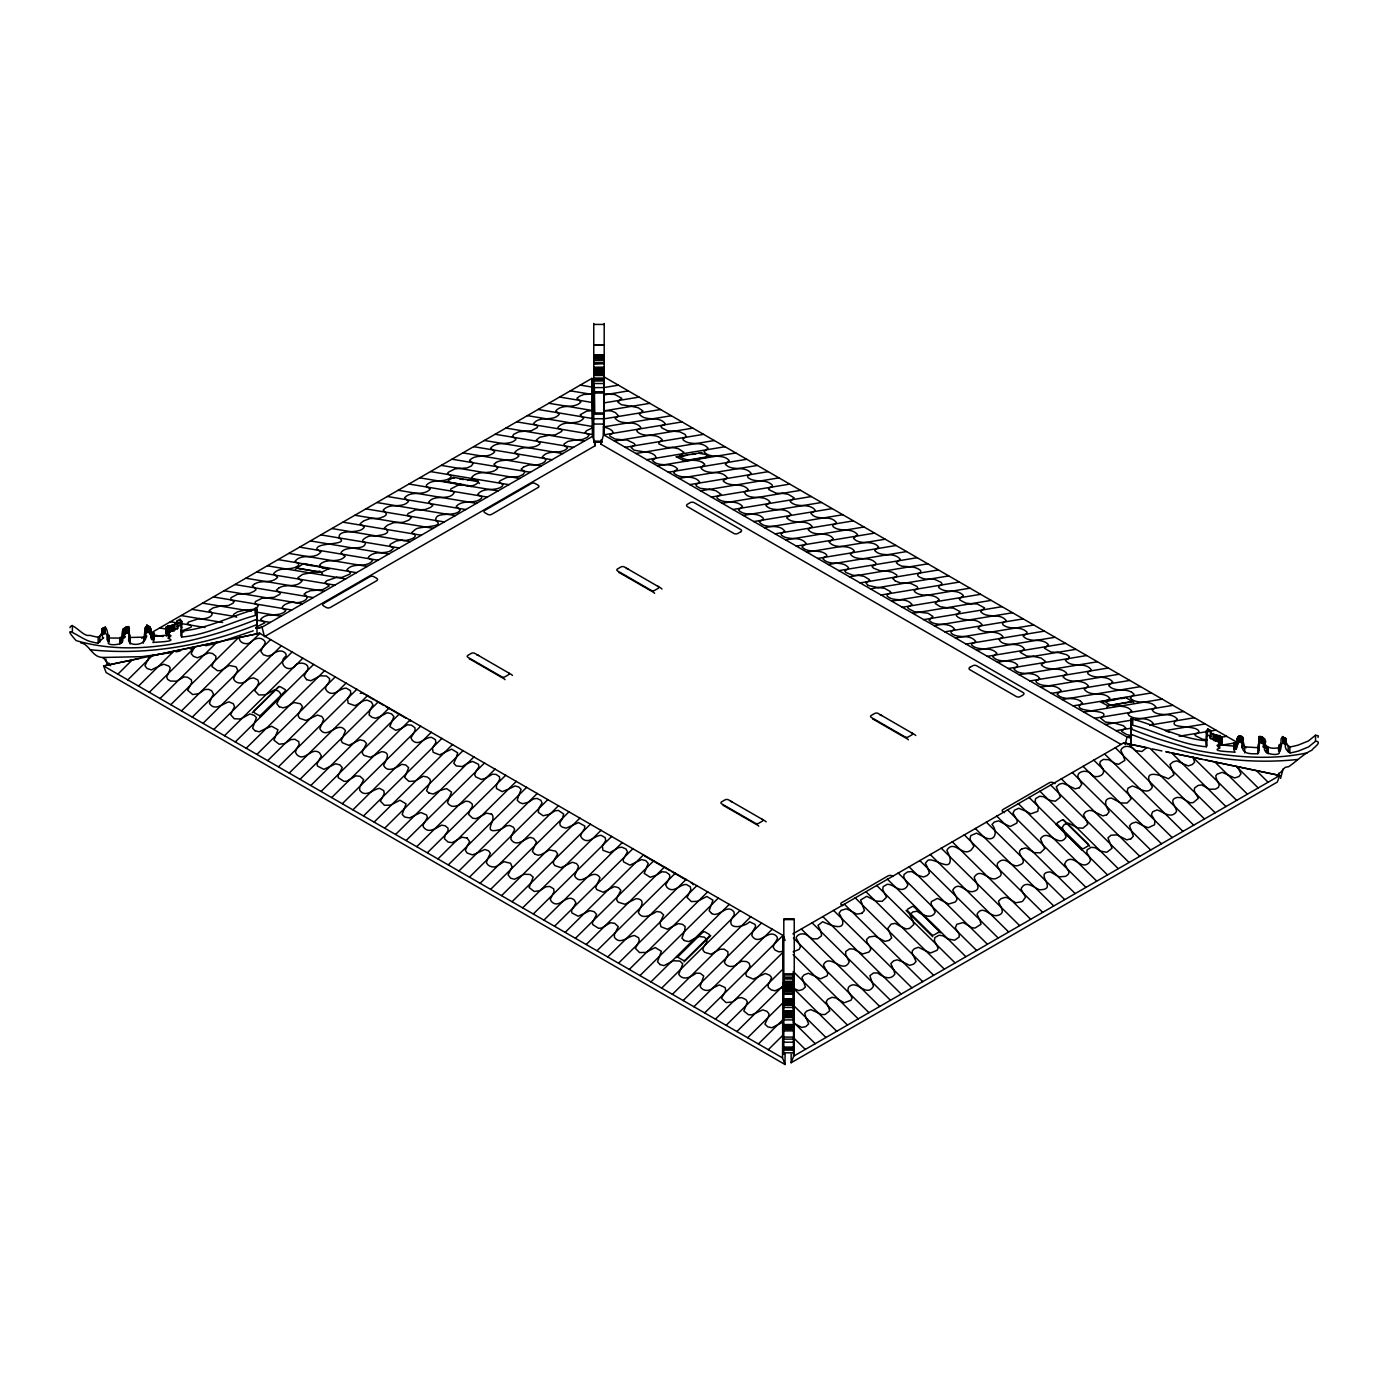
<?xml version="1.0" encoding="UTF-8"?>
<svg xmlns="http://www.w3.org/2000/svg" width="1388" height="1388" viewBox="0 0 1388 1388"><rect width="100%" height="100%" fill="white"/><g stroke="black" fill="none" stroke-linecap="round" stroke-linejoin="round"><path stroke-width="1.5" d="M592.537 436.37L591.93 378.369L150.702 633.119M603.641 421.57L603.919 401.201M782.815 1006.595L782.953 982.895M836.738 1031.249L793.311 988.204L793.485 1022.869L795.376 1024.066M726.132 1025.333L783.04 969.032L783.214 935.529L259.643 633.258L236.481 638.098M603.988 395.216L604.006 393.672M259.643 633.258L103.632 665.945L106.113 672.538L785.018 1064.492L782.537 1057.899L783.214 935.529L785.088 940.474M782.676 1030.538L782.728 1022.193L771.884 1027.727L767.824 1026.877L764.927 1024.136L768.744 1016.016L768.935 1013.674L766.905 1011.332L762.775 1009.874L751.862 1014.836L748.479 1014.749L743.829 1011.019L747.403 1002.015L745.876 999.568L741.643 997.573L737.982 998.111L732.135 1002.084L726.011 1002.57L721.482 998.25L725.751 990.477L725.109 987.527L719.331 984.925L712.807 988.03M785.018 1064.492L785.07 1053.77M1130.96 743.413L1131.133 718.793C1155.007 724.64 1180.234 738.694 1206.45 740.741L1206.45 746.761C1180.234 744.714 1155.007 730.661 1131.133 724.814L1130.977 745.582M603.589 426.151L603.485 434.739L601.004 444.195L1120.827 744.315M604.04 389.889L604.179 376.963L1238.079 742.927M601.004 444.195L601.056 439.909M604.179 376.963L603.485 434.739L1127.056 737.028L1131.081 737.843M1133.84 703.126L1133.163 701.304L1107.919 705.746L1101.343 702.311L1116.23 699.431M1218.924 742.528L1218.213 746.831L1216.998 745.443L1222.082 743.083L1210.492 738.503L1210.909 730.556L1207.855 728.995L1206.224 731.112L1206.45 746.761M102.105 629.684C107.9 620.904 107.83 639.538 109.27 641.655C103.215 645.819 125.545 646.496 122.63 638.844C130.333 634.507 118.657 638.15 123.411 628.712A1.978 1.614 0 0 1 124.452 628.226C131.183 623.004 128.321 632.98 129.275 637.543C123.966 647.832 151.691 646.929 144.994 632.026M1243.006 741.747C1239.658 754.135 1248.87 753.996 1257.858 753.701L1258.101 747.212M1257.858 753.701C1261.119 750.96 1255.55 745.981 1259.714 742.129M168.382 634.403L168.382 638.411C178.271 641.776 156.185 641.881 152.94 642.54L153.27 641.863A18.877 15.424 0 0 0 153.999 639.885C149.401 639.66 152.212 634.732 148.932 632.303C145.15 614.953 147.805 632.39 145.15 633.518C143.918 638.116 149.713 633.796 144.699 638.445M146.434 626.647L146.208 633.223M123.411 634.75C124.712 633.934 130.576 630.568 128.616 635.149M1219.618 744.124L1219.618 748.132C1209.729 751.515 1231.815 751.602 1235.06 752.261L1234.73 751.602A18.877 15.424 0 0 1 1234.001 749.624C1238.564 748.149 1237.506 741.782 1239.519 736.161C1248.419 736.056 1238.408 748.548 1243.301 748.167M169.076 632.807L169.787 637.109L171.002 635.721L165.918 633.344L177.716 628.486L177.352 620.939L177.508 622.761L174.003 624.878L166.352 626.925L167.219 628.313M256.901 619.239L251.297 621.46A482.226 393.741 0 0 1 231.952 628.573C182.696 645.437 126.707 655.466 76.097 640.579C59.216 621.668 80.782 638.671 89.561 641.308A79.984 65.305 0 0 0 97.611 643.182L103.666 637.751L102.4 637.37L102.4 634.455L105.349 632.859L106.824 635.114A3.765 3.088 0 0 1 106.963 635.843L107.05 639.833L109.27 641.655M1206.224 731.112L1206.918 735.102M1207.855 728.995C1207.404 735.033 1206.033 739.873 1206.71 745.634M1237.038 746.31L1237.246 738.52L1238.877 736.056M160.036 698.511L216.944 642.193L149.175 656.42L147.718 660.133M1210.284 738.208L1210.909 730.556M150.494 631.401C150.216 635.253 154.207 631.852 153.999 633.865A18.877 15.424 0 0 1 153.27 635.843M144.699 632.425L143.276 643.182M252.338 712.617L279.057 686.314M259.712 716.885L286.431 690.582M676.667 957.599L703.369 931.296M684.041 961.849L710.743 935.564M1243.006 744.02L1241.566 742.407L1238.825 742.337M1206.45 740.741L1206.71 739.596M1285.895 739.405L1282.651 736.56L1281.176 738.815A3.765 3.088 0 0 0 1281.037 739.544C1281.974 744.853 1277.203 745.929 1278.73 751.376C1283.362 756.182 1262.56 755.662 1264.468 747.698C1259.09 746.171 1270.575 743.378 1262.976 737.791C1255.637 731.962 1261.276 748.774 1258.17 750.735M168.382 638.411L169.076 636.814M298.437 566.929L303.434 563.615L329.477 569.028M444.975 482.382L446.138 481.584L471.434 486.563M239.534 637.456C238.285 643.164 247.654 645.663 251.228 641.915M1125.078 744.593L1127.056 737.028L1131.272 737.878M1280.604 778.373L1283.085 768.917M121.519 643.13C121.936 639.695 120.548 633.605 124.33 631.54M1237.506 741.123L1235.91 743.465L1235.91 749.503M1278.851 745.026L1279.615 746.744M1278.73 751.376C1282.807 751.099 1279.32 739.457 1285.167 744.141C1285.34 747.091 1285.01 750.249 1290.389 752.903A79.984 65.305 0 0 0 1298.439 751.047L1308.398 747.004L1315.46 741.331L1315.616 735.154L1318.34 735.866L1318.045 737.444M177.091 620.835L180.145 619.256L181.776 621.39L181.55 637.04C207.766 634.993 232.993 620.939 256.867 615.092M1205.981 760.051L1279.771 775.493L1277.29 782.086L791.177 1062.74L793.658 1056.147L793.572 1037.808L805.318 1049.415M538.822 808.545L538.266 812.327L543.124 815.78L549.995 814.114M380.798 716.26L375.523 718.29L371.932 717.249L369.087 714.976L369.85 710.222M1206.345 737.132L1206.883 736.074M445.201 835.142L444.42 838.734L448.064 842.03L451.985 842.655L456.843 840.191M487.188 859.64L486.459 862.885C488.593 867.188 494.822 868.385 498.413 865.14M1235.91 743.465L1234.053 742.632L1234.001 743.586A18.877 15.424 0 0 0 1234.73 745.564M99.815 642.193L99.815 636.172L101.706 632.98M146.278 632.876L147.943 632.234M80.868 642.974C87.93 643.459 91.591 654.616 99.207 656.888A18.929 15.459 0 0 0 102.469 657.478L141.802 656.68L172.355 652.464M469.543 811.06L468.606 814.444L472.579 818.139L475.841 818.712L481.133 816.179M181.29 635.895L181.117 626.352M102.747 657.53C105.523 659.456 105.28 661.469 108.16 663.221A9.005 7.356 0 0 0 109.218 663.343L109.496 664.835A2.203 1.787 0 0 0 109.912 665.32L110.589 665.72M109.27 635.635L108.385 637.023M181.082 625.381L181.776 621.39M1259.627 742.597L1260.009 736.247M296.355 749.156L295.453 752.209L296.581 754.343C304.562 763.036 311.589 746.033 319.656 752.973L321.374 755.905L317.002 763.816L317.47 766.037L323.838 769.368L335.653 763.799L339.852 764.857L342.281 767.616L338.204 775.406L338.221 777.662L344.051 781.375L346.983 781.132L355.883 775.84L360.047 776.291L363.639 779.622L359.752 787.326L359.683 790.24C365.634 798.36 373.112 788.957 379.618 788.367L383.73 790.605L384.285 793.554L380.416 801.206L384.476 805.283L390.601 805.127L399.97 800.217L406.059 803.86L402.19 814.357L404.602 816.994L409.46 817.948L420.876 812.483L426.602 814.999L427.383 817.428L423.149 824.906L423.288 826.814C428.389 834.396 436.092 827.873 441.662 825.149L445.27 825.825L448.029 828.185L448.029 830.649L445.288 835.021M752.608 931.834L751.828 935.581C759.062 947.414 768.848 927.34 776.846 936.605L777.523 938.531L774.487 943.84M456.357 757.414L453.807 763.296L456.184 765.898L462.117 766.575L467.027 763.591M194.546 646.895L191.18 653.644L193.383 656.281L197.443 657.808L208.929 652.794L212.572 653.557L215.921 656.264L215.782 659.074L213.336 662.579M1106.895 707.117L1108.127 705.711L1132.729 701.651L1126.362 697.921M279.491 698.181C283.013 694.399 278.78 689.905 274.512 689.94L265.073 694.85L258.827 694.937L254.819 690.773L258.758 682.913L257.856 679.964L253.588 677.882L249.823 678.593L245.19 681.595M511.478 835.611L510.853 839.254C516.215 847.6 523.935 839.358 529.99 837.38L533.495 838.335L536.445 841.891L532.35 851.295L534.779 854.158M119.784 644.101L119.784 638.081L121.519 637.109M475.997 771.381L474.661 774.799L475.668 776.829L481.358 779.466L486.008 778.095M213.284 662.631L211.948 666.57L217.413 670.664L220.518 670.664L229.332 665.442L236.116 666.882L237.782 670.369L235.439 674.412M146.208 627.185L144.994 627.896L144.994 634.299M306.835 671.115C312.179 663.447 298.056 660.133 294.412 666.57M731.476 919.064C727.139 930.671 745.061 926.681 749.641 921.788L755.02 924.373L755.627 926.282L752.678 931.747M211.15 698.442L213.544 694.174L211.687 690.79L208.564 689.316L204.643 689.61L198.501 693.722L192.724 694.555L187.658 690.287L191.683 682.705L191.405 679.894L187.727 677.327L184.222 676.858L176.415 681.213L170.377 681.022L167.67 679.426L166.664 676.98L169.787 670.074L170.151 667.715L168.833 666.067L163.68 664.227L158.527 666.327M487.223 859.588L490.415 853.29L488.576 850.827L484.863 849.456L476.847 853.238M511.495 835.576L514.705 829.451L513.213 827.075L509.639 825.478L506.551 825.843L501.189 829.174M279.404 698.268L276.785 703.751L279.266 706.804M306.731 671.219L304.163 676.112L306.644 679.721M684.457 931.73L685.204 926.507L682.48 924.373L678.385 923.593L667.281 929.214L660.914 926.716L659.994 922.656L663.62 914.935L660.688 912.159L656.628 911.482C651.562 914.796 642.124 920.313 638.341 912.437C640.198 907.318 646.773 899.355 636.138 898.609L624.878 904.265L618.267 902.217L616.671 899.979L617.018 897.776L620.87 890.35L618.423 887.643L614.364 886.602L603.242 892.224L596.736 889.604L595.712 887.435L600.015 877.771C592.641 866.39 581.659 888.164 574.632 875.88L578.536 866.39L576.645 863.631L572.376 862.26L561.012 867.691L554.87 865.626L553.344 863.44L553.673 861.237L557.664 853.88L555.634 851.139L549.388 849.907L541.754 854.366L538.353 855.251L534.866 854.193M296.39 749.104L299.166 744.627L298.802 741.695L294.794 739.249L290.855 739.613L284.592 743.569L279.127 744.211L273.957 740.203L277.999 729.793L271.649 726.271L266.149 728.353M538.874 808.493L542.031 802.923L540.869 800.286L536.983 798.43L533.582 798.915L528.498 802.143M469.612 810.939L472.441 806.168L472.094 803.808L469.127 801.622L465.709 801.154C460.33 804.173 452.245 810.349 447.474 802.594L451.551 792.097L446.554 788.61L439.857 790.501M562.435 818.452L563.649 814.027L558.41 810.419L555.009 810.818L550.116 814.027M166.3 636.172L167.289 634.698M562.314 818.608L559.798 822.963L560.231 825.478L562.227 827.109L566.165 828.168L578.553 822.581L584.799 826.034L584.504 828.896L581.052 834.101L580.687 836.339L582.266 838.578C589.033 844.667 594.585 835.16 601.212 835.333L605.22 837.658L605.689 840.538L602.375 846.055L602.93 850.324L609.731 852.735L618.337 847.738L621.772 847.148L625.953 848.97L627.497 851.833L623.108 859.675L623.576 861.896L629.909 865.158L641.603 859.554L645.75 860.595L648.213 863.388L644.206 873.416L650.139 877.233L656.004 875.429M147.596 660.306L144.959 665.772L147.093 668.513L151.361 669.901L158.458 666.361M774.383 943.944L773.099 947.032L774.955 950.034L778.824 951.856L783.162 951.318M235.387 674.464L233.548 678.871C235.179 683.26 241.581 684.319 245.138 681.612M262.714 647.433L260.875 651.475L263.39 654.754L267.849 656.177L272.447 654.616M262.8 647.346L265.177 643.078L264.83 641.308C261.36 636.45 254.924 638.012 251.349 641.811M467.201 846.177L465.344 850.376L467.166 853.047L472.354 854.852L476.726 853.325M518.8 795.116L517.256 800.338L519.667 802.559L522.738 803.704L528.394 802.212M211.132 698.476L209.432 703.404C214.741 711.593 222.843 703.595 228.916 701.86L233.288 703.716L234.537 706.666L230.564 714.594L234.225 718.758L240.54 719.001L249.927 713.952L254.247 715.323L256.416 717.631L252.599 728.145L255.01 730.799M731.563 918.943L734.304 914.709L733.957 911.933C726.635 902.877 719.383 918.093 711.541 913.495M369.937 710.118L372.973 704.878L371.377 701.981L367.143 700.142L363.673 700.714L355.033 705.694L348.145 703.23L347.538 698.927L350.834 693.393L350.331 690.513L346.271 688.153C339.592 687.945 333.953 697.47 327.169 691.311L325.555 689.038L325.902 686.782L329.338 681.577L329.615 678.697L326.527 676.025L320.437 675.783L310.825 680.745L306.817 679.652M476.084 771.277L478.895 766.87L478.496 764.285L472.527 761.422L467.183 763.469M518.886 795.029L521.125 789.356L518.73 786.979L515.208 785.938L508.546 789.061M456.409 757.345L457.658 752.799L451.621 749.138L439.562 754.864L433.143 752.296L432.431 748.167L435.867 742.563L435.433 739.631L431.408 737.323C424.745 737.097 419.089 746.675 412.375 740.446L410.969 738L415.099 730.4L414.943 727.746L411.525 725.178L407.465 724.796L401.583 728.388M1220.781 738.034C1223.21 734.72 1212.713 735.744 1210.284 732.187M467.253 846.107L469.682 841.649L467.114 838.04M1276.578 775.701L1278.088 775.042A2.203 1.787 0 0 0 1278.504 774.556L1278.764 773.22A9.005 7.356 0 0 0 1279.84 772.942C1282.529 771.034 1282.79 769.056 1285.531 767.2A18.929 15.459 0 0 0 1288.793 766.61C1296.965 761.006 1303.592 753.805 1312.007 750.162C1312.094 748.635 1323.458 741.713 1315.616 741.192M683.052 461.371L709.424 456.826M125.926 627.428L125.926 633.449M1130.925 838.873L1133.354 836.201L1129.537 825.721L1131.688 823.414L1135.991 822.043L1143.157 825.704M861.983 913.148L864.429 910.511L860.629 899.979L866.754 896.284L876.106 901.107L882.213 901.35L886.516 897.255L882.716 889.569L883.202 886.62L887.279 884.277C893.941 884.069 899.719 893.612 906.468 887.314L907.908 884.833L903.814 877.233L903.987 874.544L907.457 871.959L911.586 871.543L917.537 875.186M102.296 628.538L102.4 634.455M101.827 629.024L101.81 635.27M684.353 931.851L681.89 938.132L684.232 940.422M117.876 674.169L132.224 659.942M127.783 679.894L152.541 655.396M138.522 686.088L173.726 651.267M149.297 692.317L195.378 646.721M170.776 704.705L238.528 637.665M181.498 710.916L259.868 633.379M192.273 717.128L270.625 639.59M203.012 723.322L281.365 645.802M213.752 729.533L292.105 651.996M224.492 735.727L302.862 658.19M235.266 741.955L313.619 664.418M246.301 748.167L324.653 670.63M256.988 754.326L335.358 676.789M267.763 760.555L346.132 683.017M278.537 766.766L356.907 689.229M289.311 772.995L367.681 695.457M300.103 779.223L378.473 701.686M310.877 785.435L389.23 707.897M321.149 791.368L399.501 713.831M331.749 797.493L410.102 719.956M342.385 803.635L420.738 726.098M353.003 809.759L431.356 732.222M363.604 815.884L441.974 738.347M374.222 822.008L452.592 744.471M384.754 828.098L463.106 750.561M395.649 834.379L474.002 756.842M406.181 840.451L484.551 762.932M416.799 846.593L495.152 769.056M427.4 852.718L505.77 775.181M438.018 858.842L516.388 781.305M448.359 864.811L526.711 787.274M458.96 870.935L537.33 793.398M469.578 877.06L547.948 799.523M480.196 883.184L558.549 805.647M490.71 889.274L569.08 811.737M501.623 895.572L579.976 818.035M512.155 901.645L590.507 824.108M522.756 907.769L601.125 830.232M533.374 913.894L611.744 836.357M543.992 920.018L622.345 842.481M554.627 926.16L632.98 848.623M565.228 932.285L643.598 854.748M575.5 938.219L653.852 860.681M586.256 944.43L664.626 866.893M597.066 950.659L675.418 873.121M607.84 956.887L686.192 879.35M618.614 963.099L696.967 885.561M629.389 969.327L707.741 891.79M640.059 975.504L718.429 897.967M650.903 981.923L729.255 904.386M661.66 988.135L740.03 910.597M672.399 994.329L750.769 916.791M683.139 1000.54L761.509 923.003M693.896 1006.734L772.249 929.197M704.653 1012.945L783.023 935.408M715.393 1019.139L783.162 952.099M736.872 1031.544L782.953 985.948M747.646 1037.756L782.832 1002.934M758.369 1043.967L783.127 1019.469M768.293 1049.692L782.676 1035.465M889.361 940.179L891.686 937.889L889.257 931.643M150.962 636.589L150.477 630.048M875.394 564.552L875.863 563.094C869.114 555.061 856.622 562.331 850.271 554.072L854.366 550.863C847.877 543.142 835.472 550.116 829.052 541.945L831.985 540.175M1315.46 735.31L1308.398 740.966L1298.439 745.009A79.984 65.305 0 0 1 1290.389 746.883L1288.185 745.894L1286.294 742.701M847.929 569.149L848.45 567.536C841.631 559.798 829.903 566.53 823.067 559.017L824.333 557.282M98.166 643.269L98.166 637.248L99.815 636.172M129.622 635.184L128.286 632.408M675.939 456.826L702.05 452.575M1100.25 701.79L1126.362 697.539M254.663 583.81L252.217 585.823L254.785 587.835M780.958 987.944L775.215 990.824L771.277 989.922L768.258 987.354L768.189 984.855L771.624 977.655L769.681 975.209L765.343 973.491L753.25 979.078L746.571 976.18L745.755 973.908L750.11 966.117L749.086 963.203L746.484 961.537L741.608 961.242L737.063 964.018M523.588 467.045L521.159 469.04L524.959 471.833L523.05 474.505L518.817 476.518L511.305 477.038M1263.618 740.082L1264.589 738.451M656.073 875.36L661.989 871.751L666.119 872.15L669.589 874.752L669.762 877.424L665.667 885.041L667.108 887.522C673.857 893.82 679.6 884.243 686.297 884.468L690.374 886.811L690.842 889.777L687.06 897.463L691.363 901.575L697.47 901.315L706.822 896.475L712.946 900.187L709.147 910.719L711.593 913.356M496.21 462.482L493.885 464.286L497.772 467.617L497.199 468.797C490.016 475.668 478.218 469.144 471.729 477.385L475.616 480.838M456.912 840.139L461.961 837.207L467.253 838.126M1021.794 848.953C1013.847 853.221 1030.347 861.549 1019.486 865.002C1011.852 869.218 1006.595 855.494 999.1 861.792C992.281 866.112 1006.925 873.52 998.336 877.268M481.202 816.109L486.459 813.142L491.526 814.097M712.738 988.083C709.129 991.674 702.519 991.206 700.142 986.417L703.733 975.99L700.229 973.283L696.134 973.162C691.189 976.892 683.174 981.368 678.715 974.289L682.757 963.862L679.894 961.069L673.371 960.739L663.967 965.632L659.942 964.573M508.442 789.147L502.196 791.646L496.453 788.54L496.505 784.654L499.715 779.362L499.437 776.742L496.054 774.4L492.376 774.244L486.095 778.026M498.5 865.088L504.018 861.67L510.645 863.284L512.068 866.98L508.06 874.874L510.628 878.188L514.549 879.246L524.144 874.249L530.164 874.475L533.183 877.129L529.088 887.505L534.172 891.46L539.585 890.784L545.831 886.828L549.735 886.446L553.691 888.841L554.02 891.773L550.273 899.32L551.366 901.437C559.295 910.025 566.235 893.109 574.233 899.962L575.899 902.859L571.492 910.754L571.943 912.957L578.223 916.236L589.969 910.632L594.133 911.673L596.597 914.449L592.555 922.257L592.607 924.529L598.54 928.294L601.472 928.069L610.425 922.794L614.624 923.28L618.285 926.646L614.433 934.367L614.398 937.299C620.384 945.471 627.879 936.067 634.507 935.512L638.671 937.802L639.261 940.752L635.426 948.438L639.573 952.567L645.75 952.428L655.171 947.553L661.347 951.248L657.53 961.797L659.977 964.417M736.993 964.07C733.385 967.818 726.462 967.228 724.345 962.196L727.937 954.632L727.867 951.7L724.085 949.132L720.06 949.253L711.072 954.181L704.705 952.359L702.918 950.069L703.178 947.796L706.631 942.504L706.96 939.607L704.323 937.143L698.615 936.38L688.726 941.585L684.197 940.578M781.08 987.822L782.953 986.59M1259.627 736.577L1258.656 741.452L1259.645 741.99M1079.291 787.846L1081.773 784.237L1079.205 779.362M103.597 627.931L103.736 633.848M401.514 728.457L395.649 730.314L389.82 726.549L393.897 716.555L391.485 713.796L387.269 712.721L380.85 716.208M266.114 728.37L259.209 731.823L255.201 730.73M439.684 790.639L433.16 794.04L428.892 793.016M272.534 654.529C276.212 651.024 282.788 648.89 286.049 654.13L286.032 656.108C277.253 662.18 286.778 673.059 294.308 666.656M391.138 550.533L393.706 547.93L389.698 545.935L390.236 544.287L396.343 540.938L401.722 540.175M698.893 483.111L699.656 481.983C693.133 473.447 680.745 480.456 673.77 472.84L674.967 471.053M306.28 592.433L303.989 594.203C312.699 598.436 300.346 604.006 294.065 602.392M726.219 478.6L726.982 477.385C720.493 469.161 708.695 475.65 701.513 468.797L700.94 467.6L702.328 466.524M297.622 567.397L297.396 568.386L321.565 572.359L328.505 568.768L320.697 567.189M1038.727 679.478L1039.664 678.333C1033.262 669.606 1020.111 677.309 1013.743 668.669L1016.779 667.09M123.445 629.007L124.382 630.36M1106.687 814.895L1109.168 811.859C1106.41 807.139 1101.846 798.534 1111.424 798.048L1120.862 802.941L1127.108 803.045L1131.133 798.881L1127.195 791.039L1128.062 788.089L1132.33 785.99C1138.403 787.43 1147.963 795.914 1152.404 786.979C1140.988 769.021 1158.46 774.053 1168.349 778.807L1173.97 774.782L1169.963 764.528L1173.138 761.769L1176.833 760.884L1182.073 763.261M278.884 587.87L276.42 590.074L280.463 592.919L279.769 594.307L274.165 597.326L266.704 597.829M1090.361 670.942L1091.263 669.779C1084.809 660.896 1071.727 668.929 1065.359 660.15L1068.5 658.554M997.59 877.702C989.488 883.393 981.177 866.251 974.237 877.147C975.07 882.126 982.912 889.448 973.04 891.547C965.684 893.334 958.83 880.027 952.723 890.124L956.575 897.533L956.922 899.736L955.326 901.992L948.715 904.022L937.455 898.383L931.296 901.662L931.175 904.282L935.234 912.194C931.469 920.07 922.031 914.571 916.965 911.239L912.888 911.933L909.973 914.692L913.061 921.389M1021.846 901.68L1015.825 902.79L1007.48 897.863A5.032 3.713 20.5 0 0 1005.138 897.411L1001.095 898.626L998.51 901.159C999.447 906.121 1007.15 913.425 997.313 915.507C989.956 917.312 983.016 903.97 976.996 914.206L979.824 919.845M363.743 520.916L369.763 518.574L378.109 518.383A5.032 1.77 -14.7 0 0 380.451 517.88C388.206 515.278 387.356 513.89 383.192 510.125C389.993 502.144 401.843 509.188 408.593 501.38L404.585 497.806C411.455 489.929 423.566 496.748 430.28 489.027L426.428 486.529L426.376 485.141C433.004 478.045 443.587 483.44 450.666 477.541L451.239 475.963L447.422 473.464L448.463 472.163L454.917 468.918L459.636 468.433M387.998 524.976L393.446 522.721L403.231 522.304L408.783 520.136L411.525 517.516L407.239 515.174L408.124 513.525L415.342 509.986L425.144 509.552L430.401 507.505L432.865 505.475L428.666 502.178C434.635 493.469 450.059 501.502 454.397 492.219L450.527 490.432L450.857 488.958L457.485 485.47L461.996 484.863M835.524 523.814L836.461 522.651C830.093 513.855 817.116 521.905 810.818 513.196L815.224 510.784L814.773 509.622C807.955 502.352 796.695 508.823 790.119 501.415L794.11 497.858L788.193 494.267L782.381 493.347M141.732 638.289L145.324 636.225M363.049 521.315L360.047 523.849L361.852 525.323M449.209 479.884L447.318 481.931M449.972 479.45L451.69 478.461M261.812 627.307L592.728 436.248L591.93 378.369L594.411 387.825L594.758 413.555M595.14 441.419L595.209 445.704L264.483 636.641L262.02 627.185L256.416 628.33M792.86 933.898L1123.76 742.84L1149.073 748.132M1022.609 901.246L1025.541 897.169L1021.429 889.795A5.032 3.713 20.5 0 1 1021.464 887.973C1026.287 880.009 1033.748 887.522 1039.525 889.76C1059.339 889.708 1033.036 872.861 1050.3 871.872L1059.2 876.869L1065.724 876.331L1068.482 874.093L1068.968 871.89L1064.579 863.978L1066.296 861.063C1074.347 854.123 1081.391 871.109 1089.372 862.416L1090.5 860.282L1089.597 857.229M387.304 525.358L384.285 528.013L386.142 529.366M496.193 462.43C503.202 458.266 512.866 462.603 518.956 455.993L514.896 452.245C521.42 444.368 532.749 450.389 539.845 443.917L539.949 442.494L537.312 441.297M889.396 940.353L884.867 941.359L874.978 936.154L869.252 936.917L866.633 939.381L866.945 942.261L870.415 947.553L870.675 949.826L868.888 952.116L862.521 953.955L853.551 949.028L849.525 948.889L845.743 951.457L845.639 954.371L849.23 961.936C842.776 975.07 829.868 952.255 823.414 964.886L827.821 973.561L827.109 975.816L820.499 978.852L808.441 973.248L804.103 974.844L801.986 977.308L805.404 986.989L802.594 989.54L798.846 990.616L793.311 988.187M126.794 633.154L126.794 627.116M501.051 829.243C479.311 835.559 498.257 819.094 491.387 814.027M177.091 626.856L180.145 625.294L180.145 619.256M523.554 466.993L528.828 464.997L534.38 464.806M1107.225 700.229L1106.062 702.05C1112.95 709.598 1125.564 702.588 1131.897 711.229L1127.958 713.762L1128.86 715.427C1135.905 721.049 1147.113 715.688 1153.185 723.339L1151.329 724.866L1194.443 717.735M804.762 544.669L806.029 543.263C799.714 535.421 788.61 541.233 781.496 535.195L781.028 533.686L784.845 531.222C778.529 522.565 765.482 530.285 759.219 521.715L763.608 519.32L763.157 518.14C756.339 510.888 745.078 517.342 738.503 509.951L742.528 506.412C735.675 498.674 724.276 505.024 717.145 498.066L716.954 496.748L721.049 494.371L716.087 490.797L709.442 489.374M832.037 540.158L833.373 538.735C826.918 530.476 814.687 537.416 808.198 529.678L812.084 526.364C805.439 518.418 793.537 525.358 786.701 517.759L789.633 515.625M862.035 913.287L856.76 914.154L851.208 910.996M319.934 571.075L302.723 574.32L297.847 577.686L299.166 579.143M1079.881 704.74C1073.427 713.675 1115.674 708.314 1100.684 718.186L1105.403 722.09L1114.182 723.027M726.202 478.6L723.096 480.838C729.897 488.021 742.007 481.688 748.375 489.686L744.315 492.219C748.67 501.484 764.077 493.469 770.062 502.178L765.864 505.475C772.526 513.057 784.827 505.874 791.004 514.497L789.633 515.625M1197.705 733.159L1199.076 731.858C1197.41 724.05 1167.221 729.637 1175.549 720.858M279.092 587.853C286.171 583.567 296.269 588.321 302.116 580.947L299.201 579.16M253.223 630.829L216.563 643.13M1210.648 736.698L1207.855 735.015M663.985 424.884L665.234 423.774C658.832 414.995 645.888 422.49 639.313 414.11L642.887 410.935L638.237 407.742L631.644 406.337M254.854 583.793C261.916 579.629 271.475 584.053 277.617 577.339L274.928 575.1M306.453 592.416L310.461 590.681L317.366 590.212M675.158 470.983L677.57 469.005C670.907 461.18 658.606 468.363 652.221 460.07C661.608 457.242 650.382 451.603 645.09 451.968M875.221 564.638L872.011 566.582L873.503 568.16L880.183 570.763L885.544 570.815M391.121 550.533C384.146 554.645 374.899 550.273 368.74 556.761L368.271 557.976L372.626 560.388C366.276 569.045 353.107 561.307 346.705 570.052L350.487 572.533L349.984 574.059L342.021 577.391L336.711 577.391M1044.14 662.562L1045.494 661.417L1041.156 658.068L1033.314 656.368M698.823 483.128L695.874 484.481L696.342 486.026L700.419 488.385L709.355 489.374M1240.057 741.955L1240.057 735.935L1240.404 741.973M1079.985 704.722L1082.553 703.196L1080.072 700.732M1016.884 667.073L1017.63 665.06C1010.776 657.791 999.447 664.21 992.836 656.784L996.914 653.28C990.13 645.576 978.835 651.961 971.774 645.073L971.617 643.772L973.821 642.8M1038.71 679.495L1035.882 680.831L1036.385 682.341C1043.568 688.448 1054.776 682.653 1061.161 690.565L1057.118 694.243C1063.277 700.94 1072.837 696.533 1079.899 700.714M1090.326 670.959L1087.55 672.243L1087.914 673.735C1095.08 679.947 1106.288 674.117 1112.76 681.994L1108.717 685.689C1114.894 692.404 1124.454 687.997 1131.515 692.178M847.842 569.167L844.685 570.85L845.847 572.446L853.134 575.326L858.235 575.326M835.489 523.831L832.696 525.098L833.043 526.59C840.122 532.732 851.226 526.902 857.628 534.692L853.533 538.371C860.196 545.952 872.514 539.117 878.656 547.063L874.683 550.481C881.536 558.08 893.629 551.105 900.257 559.295L896.301 562.661L898.14 564.378L901.87 566.165L909.869 566.79M1149.611 725.49L1151.277 724.866M973.89 642.783L975.747 641.429C969.657 633.362 958.327 639.348 951.283 633.223L950.849 631.696L954.666 629.215C948.23 620.731 935.946 627.758 929.058 620.228L932.91 616.428L927.913 613.201L919.706 612.264M702.38 466.507L704.826 464.286L702.501 462.499M824.403 557.247L826.918 555.946L826.485 554.627C819.51 548.312 808.614 554.072 801.917 546.907L804.693 544.686M1107.312 700.211L1109.932 698.407C1103.477 690.478 1090.69 697.591 1084.236 689.281L1088.504 686.036C1081.963 677.691 1069.628 684.631 1063.052 676.824L1066.886 673.475C1060.172 665.459 1048.166 672.382 1041.243 664.731L1044.123 662.579M1068.5 658.537L1069.246 656.541L1066.487 654.633L1057.587 652.36M257.006 634.281L256.867 609.072C232.993 614.919 207.766 628.972 181.55 631.019L181.55 637.04M1001.216 638.272L1003.073 636.745C996.792 628.816 984.769 635.149 978.072 628.035L982.01 624.635C975.591 616.428 963.879 622.952 956.783 616.168L956.245 615.005L960.184 611.709L953.556 608.118L947.032 607.753M1001.182 638.272L998.978 639.243C1003.212 648.422 1018.549 640.423 1024.431 649.046L1020.18 652.308L1026.686 656.056L1033.245 656.368M919.515 573.071C924.963 570.277 912.818 566.269 910.008 566.79M1124.002 729.377L1125.841 728.023L1123.326 725.698L1114.286 723.027M1123.916 729.394L1121.539 730.695L1121.886 731.632L1126.744 734.582L1131.688 735.623M1175.601 720.858L1177.284 719.019C1170.952 711.836 1160.542 716.885 1153.428 711.628L1152.179 709.858L1156.169 707.307C1149.923 698.511 1137.24 705.642 1130.3 698.008L1134.117 694.191L1131.706 692.196M663.932 424.919L660.966 426.151L661.608 427.747L667.385 430.731L673.926 431.252M592.45 427.816L586.43 430.783L585.111 432.466L585.909 433.282A17.489 6.125 -14.7 0 0 586.395 433.472L589.345 434.722L587.35 437.289L582.492 439.458L576.419 439.823M919.481 573.088C912.818 576.176 926.594 580.427 929.804 579.056M1197.653 733.176L1195.033 734.235L1195.311 735.64L1202.511 739.266L1207.126 739.578M1106.496 814.825L1102.957 815.918L1091.853 810.609L1088.973 810.453L1085.537 811.893L1083.473 814.669L1086.37 820.291M1063.035 819.822L1089.736 846.125M1055.643 824.073L1082.362 850.376M913.443 906.173L939.485 930.828L940.197 932.962M906.069 910.441L932.788 936.744M150.893 629.545L150.078 627.029L147.943 626.196M1079.118 787.777L1075.11 788.87L1068.257 785.487M1130.734 838.803L1126.761 839.879L1117.132 834.917L1111.025 835.194L1107.954 837.866L1111.996 848.276L1106.826 852.267L1100.58 851.174M1021.811 848.936L1025.906 847.877L1034.355 852.614L1040.375 852.874L1044.73 848.606L1040.462 838.907C1047.905 827.439 1059.009 849.248 1066.123 836.86L1062.271 827.352L1064.214 824.559L1068.517 823.153L1077.452 827.821L1082.866 828.22L1087.724 824.229L1086.422 820.36M1307.184 752.834C1272.085 760.451 1235.042 757.31 1199.718 750.943A141.576 115.603 0 0 1 1190.765 748.861L1156.048 738.295A482.226 393.741 0 0 1 1136.703 731.181L1131.099 728.96M205.702 645.75L214.567 643.668M1285.167 738.121L1285.288 744.107M128.529 632.928L128.373 626.856M138.54 658.641L103.632 665.945L782.537 1057.899M190.277 648.994L194.233 648.179M255.687 628.469L262.02 627.185M175.981 651.84L180.128 651.024M255.826 627.272L264.796 622.882L260.649 619.326C267.103 611.726 278.103 617.608 285.165 611.414L285.841 610.2C276.16 607.389 289.415 601.403 293.944 602.375M128.355 632.269L129.344 631.731L128.616 629.128M687.424 455.195L677.032 457.138L684.076 460.799L708.418 456.635L706.041 454.813M691.762 454.483L695.787 453.807M698.997 453.269L705.295 454.379M604.04 387.547L618.423 385.17M603.589 394.99L628.348 390.896M603.884 402.919L639.087 397.107M603.763 410.935L649.844 403.318M603.676 418.916L660.584 409.512M603.554 426.914L671.324 415.723M603.711 434.86L682.063 421.917M614.468 441.072L692.838 428.129M625.207 447.283L703.577 434.34M635.947 453.477L714.317 440.534M646.687 459.688L725.057 446.728M657.461 465.9L735.814 452.956M668.287 472.232L746.657 459.289M678.975 478.409L757.345 465.448M689.749 484.62L768.119 471.677M700.524 490.849L778.894 477.888M711.298 497.06L789.668 484.117M722.09 503.289L800.46 490.346M732.864 509.517L811.217 496.557M743.135 515.434L821.488 502.491M753.736 521.558L832.089 508.615M764.372 527.7L842.724 514.757M774.99 533.825L853.342 520.882M785.591 539.949L863.961 527.006M796.209 546.091L874.579 533.131M806.74 552.164L885.11 539.221M817.636 558.462L896.006 545.501M828.168 564.534L906.52 551.591M838.786 570.659L917.138 557.716M849.387 576.783L927.757 563.84M860.005 582.925L938.375 569.965M870.345 588.876L948.698 575.933M880.946 595.018L959.316 582.058M891.564 601.143L969.917 588.182M902.183 607.267L980.535 594.324M912.714 613.34L991.067 600.397M923.61 619.638L1001.963 606.695M934.141 625.71L1012.494 612.767M944.742 631.835L1023.112 618.892M955.36 637.977L1033.73 625.016M965.979 644.101L1044.331 631.141M976.614 650.243L1054.967 637.283M987.215 656.368L1065.585 643.407M997.486 662.284L1075.839 649.341M1008.243 668.513L1086.613 655.552M1019.052 674.741L1097.405 661.781M1029.827 680.953L1108.179 668.01M1040.601 687.181L1118.954 674.238M1051.358 693.393L1129.728 680.45M1062.063 699.569L1140.416 686.626M1073.098 705.867L1151.467 692.924M1121.469 698.563L1124.228 698.112M1083.872 712.079L1162.224 699.136M1094.611 718.29L1172.964 705.33M1105.351 724.484L1131.046 720.233M1135.245 719.539L1183.704 711.541M1116.091 730.678L1132.174 728.023M1126.848 736.907L1131.133 736.195M1165.33 730.539L1205.218 723.946M1179.158 736.23L1215.94 730.157M1202.546 740.342L1206.831 739.631M1220.243 737.41L1226.68 736.351M1237.419 742.545L1219.237 745.547L1220.052 744.541L1219.046 743.083M180.978 631.245L191.041 627.272L191.301 625.849L187.276 623.49L188.751 621.945L199.195 618.58M167.722 635.097L152.94 636.519M98.166 637.248L97.611 637.144A79.984 65.305 0 0 1 89.561 635.288C83.367 637.665 72.055 620.505 69.955 627.723M782.312 493.347L776.291 493.261L768.9 489.669L768.466 488.35L772.283 486.563L772.318 485.175C765.708 478.097 755.107 483.458 748.045 477.576L747.455 475.997L751.29 473.516C744.836 464.893 732.361 471.937 725.386 464.303L729.186 460.469C722.437 452.991 710.725 459.497 703.959 451.829L708.001 448.116C701.356 440.378 690.01 446.433 682.983 439.701L683.191 438.365L686.418 436.821L685.03 434.375L679.842 431.824L673.978 431.252M143.276 637.161L129.899 637.474M1297.607 759.479C1241.045 765.43 1183.634 755.384 1131.064 734.269L1131.099 722.94M1057.413 652.36L1051.063 652.065L1044.435 648.248L1048.495 644.726C1041.711 636.919 1029.723 643.72 1023.077 636.068L1026.964 633.605L1027.033 632.234C1020.475 625.225 1009.996 630.586 1002.986 624.756L1002.448 623.212L1006.3 620.748C999.933 612.177 987.562 619.239 980.674 611.692L984.543 607.892L977.256 603.988L971.288 603.745M1278.73 747.733C1271.46 749.121 1265.804 747.976 1263.67 741.261M905.583 583.064L910.892 583.463L917.138 586.569L917.954 588.477L914.276 590.438L914.623 591.67C921.632 598.037 932.753 592.051 939.242 599.72L935.165 603.45L940.162 606.625L946.928 607.771M905.514 583.064L900.274 582.891L895.191 580.895M878.17 587.592L867.864 585.406M220.397 606.105L213.006 607.927L209.05 610.651C217.552 614.884 206.396 620.002 199.282 618.58M919.55 612.282L914.206 611.64L908.22 608.465L907.821 607.111L912.055 604.63C905.913 596.441 894.323 602.652 887.279 596.198L887.001 594.862L890.818 592.589L890.263 591.514L884.52 588.286L878.274 587.575M622.292 439.788L615.127 439.059L609.887 436.179L609.835 434.34C618.337 432.83 607.562 427.036 603.554 427.278M336.625 577.373L326.822 580.705L325.208 582.283L326.44 583.689M929.873 579.056L934.749 579.369L941.047 582.301L942.313 584.383L938.687 586.256L938.687 587.419C945.61 594.133 956.8 588.044 963.428 595.591L959.334 598.801L960.114 600.171L965.84 603.121L971.218 603.745M622.397 439.77L627.064 440.048L633.934 443.293L635.045 444.975L631.089 447.509L634.16 450.215L645.021 451.985M793.138 951.804L799.158 949.392L800.477 946.72L799.662 944.482A17.489 12.891 20.5 0 0 799.193 943.753M1259.836 742.285L1263.548 743.985A1.978 1.614 0 0 1 1264.589 744.471L1264.641 744.61M244.756 610.182L237.643 611.778L233.687 614.242L233.392 615.751L236.723 617.174M608.534 394.175L614.832 394.487L621.789 398.304L617.799 402.052L621.494 404.723L631.575 406.32M592.086 394.14L583.88 394.452L579.82 396.066L576.922 398.252L580.913 402.034C574.285 409.339 562.366 403.214 555.807 410.9L559.381 414.092C552.806 422.473 539.88 414.943 533.46 423.722L537.729 426.116L537.121 427.695L531.326 430.714L524.768 431.217M401.791 540.192C405.469 541.754 420.2 537.33 413.52 533.946M119.784 638.081L109.27 638.012M672.382 447.457L666.656 447.422L658.866 443.9L658.779 442.477L662.371 439.996C656.108 431.998 644.778 438.278 637.63 431.998L636.606 430.315L640.961 427.938L640.146 426.619C633.032 419.662 621.685 426.047 615.092 418.291L618.545 415.932L615.439 412.6L611.501 410.969L603.763 410.622M242.345 593.786L237.331 594.359L231.015 597.69L230.755 599.737L234.173 601.49L232.924 603.277L228.552 605.48L220.484 606.122M511.2 477.038L506.689 477.489L500.201 480.699L499.073 482.035L502.855 484.533L502.387 486.095C495.273 492.272 483.839 486.286 477.68 494.423L481.775 496.8L481.584 498.119C474.453 505.093 463.054 498.708 456.201 506.447L460.226 510.003C455.767 517.984 434.618 510.264 435.78 520.517M266.635 597.829L261.864 598.332L255.427 601.594L254.941 603.728L258.394 605.428L257.509 607.094L253.258 609.384L244.826 610.165M608.36 394.192L604.006 393.828M593.752 324.428L604.196 324.428M593.752 354.79L604.196 354.79M593.752 355.502L604.196 355.502M593.752 355.901L604.196 355.901M593.752 357.063L604.196 357.167L593.752 357.271M593.752 357.618L604.196 357.531M593.752 358.173L604.196 358.312M593.752 360.585L604.196 360.585M593.752 362.841L604.196 362.841M593.752 363.587L604.196 363.344M593.752 363.864L604.196 363.604M593.752 367.213L604.196 367.143M593.752 368.427L604.196 368.323M593.752 368.618L604.196 368.688M593.752 368.809L604.196 368.809M593.752 369.295L604.196 369.173M593.752 369.607L604.196 369.468M593.752 369.781L604.196 369.781M593.752 369.989L604.196 369.989M593.752 370.874L604.196 371.012M593.752 371.533L604.196 371.411M593.752 371.845L604.196 371.845M593.752 372.435L604.196 372.296M593.752 372.574L604.196 372.574M593.752 373.025L604.196 373.025M593.752 373.181L604.196 373.181M593.752 373.459L604.196 373.459M593.752 374.014L604.196 374.135M593.752 374.725L604.196 374.725M593.752 374.916L604.196 374.916M593.752 375.471L604.196 375.471M593.752 378.057L604.196 378.057M593.752 378.751L604.196 378.803M593.752 378.993L604.196 378.993M593.752 379.427L604.196 379.427M593.752 379.948L604.196 379.948M593.752 380.156L604.196 380.277M593.752 383.522L604.196 383.522M593.752 387.599L604.196 387.599M593.752 391.746L604.196 391.746M593.752 393.03L604.196 393.03M593.752 412.965L604.196 412.965M593.752 414.127L604.196 414.127M593.752 418.725L604.196 418.725M593.752 424.051L604.196 424.051M593.752 441.644L602.097 441.644M602.097 441.922L593.752 441.922L593.752 323.508M783.804 919.585L794.248 919.585M783.804 973.821L794.248 973.821M783.804 974.983L794.248 974.983M783.804 977.135L794.248 977.1M783.804 978.419L794.248 978.419M783.804 978.835L794.248 978.835M783.804 981.333L794.248 981.333M783.804 982.461L794.248 982.461M783.804 982.982L794.248 982.982M783.804 983.693L794.248 983.693M783.804 984.578L794.248 984.578M783.804 984.821L794.248 984.821M783.804 986L794.248 986M783.804 986.452L794.248 986.452M783.804 987.111L794.248 987.111M783.804 987.406L794.248 987.406M783.804 987.683L794.248 987.892M783.804 988.169L794.248 988.169M783.804 988.412L794.248 988.412M783.804 989.436L794.248 989.436M783.804 990.095L794.248 990.095M783.804 990.459L794.248 990.425M783.804 990.581L794.248 990.702M783.804 991.622L794.248 991.622M783.804 991.726L794.248 991.726M783.804 993.739L794.248 993.825M783.804 994.051L794.248 994.051M783.804 998.787L794.248 998.874L783.804 999.1M783.804 999.412L794.248 999.343M783.804 999.534L794.248 999.516M783.804 999.811L794.248 999.811M783.804 1000.8L794.248 1000.661M783.804 1001.338L794.248 1001.338M783.804 1001.633L794.248 1001.633M783.804 1003.108L794.248 1003.108M783.804 1003.264L794.248 1003.264M783.804 1005.051L794.248 1005.051M783.804 1005.294L794.248 1005.294M783.804 1007.428L794.248 1007.428M794.248 1010.846L783.804 1011.002L794.248 1011.089M783.804 1012.477L794.248 1012.477M783.804 1013.275L794.248 1013.275M783.804 1013.76L794.248 1013.76M783.804 1014.055L794.248 1014.055M783.804 1014.437L794.248 1014.437M794.248 1016.016L783.804 1016.19L794.248 1016.311M783.804 1017.578L794.248 1017.612M783.804 1019.92L794.248 1019.92M783.804 1024.552L794.248 1024.552M783.804 1024.795L794.248 1024.795M783.804 1026.062L794.248 1026.062M783.804 1026.478L794.248 1026.478M783.804 1027.571L794.248 1027.71L783.804 1027.866M783.804 1028.786L794.248 1028.786M783.804 1029.029L794.248 1029.029M783.804 1029.323L794.248 1029.323M783.804 1030.92L794.248 1030.868M783.804 1037.096L794.248 1037.096M783.804 1039.126L794.248 1039.126M783.804 1042.197L794.248 1042.197M783.804 1047.072L794.248 1047.072M783.804 1048.2L794.248 1048.114M783.804 1048.808L794.248 1048.808M783.804 1049.102L794.248 1049.172M783.804 1050.178L794.248 1050.109M783.804 1052.815L794.248 1052.815M534.484 464.824C539.811 465.657 551.574 460.105 542.17 457.155C548.26 448.463 560.96 455.472 567.588 447.908L564.673 445.86M858.322 575.326L863.995 576.332L869.461 579.594L869.651 580.705L865.713 582.526L867.986 585.476M1257.858 747.681L1244.724 746.883L1243.301 742.146M672.434 447.457L678.576 448.775L683.816 452.245L679.756 455.975C685.846 462.603 695.509 458.266 702.519 462.43M576.315 439.823L568.022 441.384L563.996 444.056L564.621 445.843M317.418 590.23L322.918 589.536L329.251 585.962L326.544 583.723M548.989 435.259L539.811 437.255L536.341 439.996L537.295 441.28M459.671 468.433L467.149 467.912L471.399 465.9L473.325 463.228L469.526 460.434C476.258 452.922 487.969 459.445 494.735 451.811L490.675 448.098C497.32 440.308 508.685 446.398 515.729 439.684L515.521 438.33L512.276 436.786L513.699 434.305L518.886 431.772L524.716 431.217M242.414 593.786L249.58 593.353L253.9 591.392L256.051 589.64L254.819 587.853M885.665 570.815L892.224 572.186L896.665 574.892L897.03 576.159L892.762 578.553L895.329 580.965M549.075 435.259L555.408 434.826L561.724 431.442L561.862 430.02L557.768 427.972L558.479 426.689C565.558 419.644 576.905 426.029 583.602 418.378L580.184 414.804L586.725 411.108L592.919 410.605L548.85 403.249M1235.06 746.241L1220.278 744.818M90.394 649.758C146.955 655.709 204.366 645.663 256.936 624.548L256.849 608.638M454.397 478.027L452.332 478.201L453.026 477.246L478.045 481.671L479.502 483.545M580.271 385.101L592.017 387.061M570.347 390.826L592.086 394.452M559.624 397.037L592.19 402.468M538.11 409.46L592.346 418.499M527.388 415.654L592.433 426.498M516.666 421.848L592.503 434.496M505.874 428.059L584.261 441.141M495.117 434.271L573.522 447.335M484.377 440.464L562.782 453.546M473.638 446.676L552.042 459.74M462.881 452.887L541.268 465.952M452.037 459.22L530.442 472.284M441.367 465.396L519.754 478.461M430.592 471.608L508.98 484.672M419.818 477.836L498.205 490.901M409.044 484.048L487.431 497.112M398.235 490.276L476.639 503.358M387.478 496.505L465.865 509.57M377.016 502.543L455.403 515.607M366.016 508.893L444.403 521.957M354.981 515.26L433.368 528.325M342.992 522.183L421.379 535.248M331.958 528.55L410.345 541.615M320.958 534.901L399.345 547.982M310.496 540.938L388.883 554.02M299.739 547.15L378.126 560.231M288.93 553.396L367.334 566.46M278.155 559.607L356.56 572.689M305.568 564.673L312.144 565.766M267.381 565.836L345.786 578.9M256.607 572.047L335.011 585.129M245.919 578.223L324.306 591.288M234.884 584.521L313.272 597.586M224.11 590.733L302.515 603.797M213.37 596.927L291.758 610.009M202.631 603.138L251.124 611.223M255.323 611.917L281.018 616.203M191.891 609.332L235.058 616.532M256.242 620.072L270.278 622.414M181.151 615.561L222.618 622.483M255.826 628.018L256.988 628.209M170.394 621.755L205.06 627.532M159.655 627.949L166.092 629.024M181.151 631.54L183.789 631.974M150.945 634.49L163.073 636.519M459.463 478.877L463.505 479.554M467.843 480.283C487.656 477.403 474.262 488.576 467.322 485.279M448.532 482.122L463.627 484.655M1123.569 742.944L1146.592 747.75L1141.925 751.498L1135.505 750.578A17.489 12.891 20.5 0 1 1134.707 750.041C1131.116 745.876 1123.569 744.332 1120.793 750.249L1123.17 755.471M1225.934 806.549L1171.698 752.973L1279.771 775.493L793.658 1056.147L793.242 972.415M1152.109 748.895L1161.895 750.943M1169.737 752.574L1165.816 751.758L1201.765 759.167M102.712 628.365L102.833 634.42M1192.882 757.223L1236.656 800.356M947.935 938.982L954.649 940.197L959.195 937.039L959.16 934.107L955.343 927.895L956.748 924.356L963.168 922.534L972.12 927.809L975.07 928.034L981.004 924.269L979.841 919.897M1166.198 731.181L1169.303 732.118M279.456 706.735L282.996 707.828L286.431 706.943L294.083 702.501L300.415 703.785L302.48 706.561L298.524 713.935L298.212 716.139L299.773 718.342L305.985 720.459L317.418 715.063L321.738 716.451L323.664 719.244L319.83 728.752C326.926 741.157 338.03 719.331 345.473 730.799L341.222 740.498L342.281 742.701L348.856 745.356L360.03 739.769L364.142 740.845L366.536 743.517L362.65 750.908L362.285 753.111L363.847 755.35L370.37 757.327L381.579 751.654C392.093 752.365 385.586 760.346 383.643 765.395C387.356 773.237 396.777 767.599 401.757 764.337L405.782 764.979L408.662 767.72L404.706 777.454L408.957 781.392L414.873 781.097L423.201 776.256L427.244 777.02L429.933 779.119L430.471 781.253L426.55 790.709L428.857 792.982M339.262 537.971C349.863 545.172 318.477 542.344 317.089 548.156L316.62 549.353L320.992 551.782C314.625 560.579 301.526 552.511 295.071 561.394L298.802 563.875L298.42 565.384C291.272 571.596 280.046 565.731 273.592 573.608L274.876 575.083M386.194 529.383C392.925 534.571 374.916 536.341 370.37 535.976C366.953 536.289 358.035 541.476 365.443 542.656C364.975 551.851 345.196 544.287 340.858 553.083L345.109 556.397C338.204 564.066 326.18 557.109 319.466 565.142L323.3 568.507M361.904 525.341L364.159 526.434A5.032 1.77 -14.7 0 1 364.107 527.319C359.718 535.074 337.492 527.874 339.21 537.954M435.867 520.535C446.502 527.822 417.996 525.879 415.394 529.522A7.426 2.603 -14.7 0 0 415.047 529.73A7.426 2.603 -14.7 0 0 414.665 529.938L411.663 532.697L413.468 533.929M901.662 926.993L906.295 928.971L909.539 928.416L913.859 924.443L913.078 921.424M925.952 950.988L930.671 952.966L937.126 950.26L938.167 948.178L934.332 940.491L934.922 937.542L939.086 935.252L942.92 935.755L947.917 938.965M928.138 868.801L929.387 873.208L927.097 875.55L923.436 877.025L917.572 875.221M1102.922 769.108L1099.747 763.521L1100.424 761.37L1103.304 759.427L1108.925 759.739L1114.668 763.4L1118.641 764.268L1124.922 760.346L1123.222 755.558M1048.946 800.182L1055.348 801.206L1060.38 797.163L1056.32 786.84L1059.408 784.168L1062.67 783.335L1068.17 785.4M881.692 715.566L881.085 715.219A3.748 2.169 60 0 0 880.096 714.994M732.118 801.917L731.493 801.57A3.748 2.169 60 0 0 730.522 801.362M628.139 569.167L627.341 568.716A3.748 2.169 60 0 0 626.352 568.438M478.565 655.535L477.75 655.067A3.748 2.169 60 0 0 476.761 654.806M902.738 961.919L897.255 959.837L893.733 960.808L890.836 963.584L893.629 969.761M364.593 694.33L363.361 693.636A2.897 1.683 0 0 0 362.91 693.445M1242.798 745.651L1246.389 747.733M1055.106 783.647L1053.284 782.624A2.897 1.683 0 0 0 1049.675 782.589L1002.917 809.568A2.897 1.683 0 0 0 1003.021 811.876L1004.426 812.691M893.039 876.418L892.137 875.897A2.897 1.683 0 0 0 888.129 875.845L841.406 902.825A2.897 1.683 0 0 0 841.458 904.924L842.742 905.67M366.05 695.18L374.118 699.83M375.818 700.819L383.99 705.538M385.691 706.527L406.302 718.429M663.308 866.806L645.68 856.639A2.897 1.683 0 0 0 644.674 856.344M665.008 867.778L670.109 870.727M671.809 871.699L686.8 880.356M691.207 882.907L692.421 883.618A2.897 1.683 0 0 1 693.167 884.798M657.513 586.083L658.207 586.482A2.446 1.405 0 0 1 658.068 588.408L654.789 590.299A2.446 1.405 0 0 1 651.215 590.368L617.591 570.954A2.446 1.405 0 0 1 617.469 568.976L620.939 566.981A2.446 1.405 0 0 1 624.236 566.877L661.018 588.165A3.748 2.169 60 0 1 661.989 589.067M983.762 836.86L976.545 833.13L970.767 835.576L969.934 839.237L973.925 846.385L970.993 850.202A7.426 5.483 20.5 0 1 970.542 850.445A7.426 5.483 20.5 0 1 970.177 850.671C962.023 856.309 953.695 839.115 946.842 850.289L949.739 856.552M911.448 732.691L911.968 733.003A2.446 1.405 0 0 1 911.795 734.911L908.325 736.907A2.446 1.405 0 0 1 904.924 736.837L871.282 717.423A2.446 1.405 0 0 1 871.248 715.445L874.683 713.467A2.446 1.405 0 0 1 878.014 713.38L914.761 734.651A3.748 2.169 60 0 1 915.75 735.536M1005.138 824.403L1010.412 826.415L1016.849 823.101L1017.317 820.863L1012.962 813.021L1014.559 810.124L1018.792 808.267L1026.114 811.355M1004.981 824.264L998.666 820.863L994.45 821.922L991.986 824.489C998.198 831.742 995.335 843.245 983.866 836.964M1143.244 825.756L1148.24 827.734L1154.573 824.767L1154.833 820.603L1151.415 814.756L1152.665 811.789L1157.037 809.933C1163.109 811.668 1171.246 819.683 1176.538 811.46C1176.417 806.307 1167.603 799.488 1177.44 797.389L1181.344 797.718L1190.123 802.837L1193.246 802.611L1198.312 798.343L1194.287 790.813L1194.548 788.002L1198.191 785.417L1201.73 784.931L1209.555 789.286L1215.593 789.095L1218.282 787.499L1219.289 785.053L1216.183 778.165L1215.801 775.823L1217.12 774.157L1222.273 772.318L1234.609 777.974L1238.877 776.569L1240.993 773.827L1238.322 768.345M409.564 720.303L410.085 720.632A2.897 1.683 0 0 1 410.588 721.205M851.087 910.875L846.298 908.845L841.128 910.355L839.081 913.113L842.013 918.752M1091.627 774.782C1095.479 779.136 1106.288 775.302 1102.957 769.178M148.048 626.335L148.186 632.442M1048.877 800.113L1043.568 796.712L1039.664 796.278L1035.604 798.638L1035.101 801.535L1038.398 807.053L1037.79 811.355L1030.902 813.819L1026.2 811.425M1100.528 851.156L1095.097 847.686L1091.159 847.339L1087.151 849.768L1086.787 852.7L1089.563 857.177M795.428 1024.118L801.691 1027.45L805.751 1026.634L808.666 1023.893L806.029 1017.786M1237.523 739.787L1237.229 738.659M809.239 936.831L812.622 938.861L817.549 938.826L821.592 935.772L820.967 931.626M901.627 926.958L895.191 923.367L891.113 924.13L887.817 928.416L889.188 931.556M925.917 950.954L918.422 947.293L914.189 948.837L912.263 950.988L912.246 953.209L916.063 961.52L913.651 964.14L909.626 965.371L902.773 961.936M1182.142 763.313L1188.319 765.916L1192.309 764.528L1194.669 762.099L1193.038 757.414M1091.523 774.695C1087.88 768.275 1073.757 771.589 1079.083 779.241M809.169 936.761C805.786 932.875 798.204 932.58 796.087 937.75L799.089 943.649M107.744 635.218L107.882 641.343M72.384 631.453L72.384 625.433M180.145 625.294L181.776 627.411M1256.366 770.618L1268.111 782.225M1236.43 766.471L1258.187 787.95M1214.882 761.977L1247.43 794.144M1150.149 748.496L1215.194 812.761M1128.6 744.003L1204.472 818.972M1115.31 747.733L1193.697 825.183M1104.553 753.927L1182.958 831.377M1093.813 760.138L1172.218 837.589M1083.074 766.332L1161.478 843.783M1072.317 772.543L1150.704 849.994M1061.265 778.755L1139.669 856.205M1050.577 784.931L1128.965 862.382M1039.803 791.143L1118.19 868.593M1029.029 797.371L1107.416 874.822M1018.254 803.583L1096.641 881.033M1007.462 809.829L1085.85 887.279M996.688 816.04L1075.093 893.49M986.243 822.078L1064.631 899.528M975.226 828.428L1053.631 905.878M964.192 834.795L1042.596 912.246M952.203 841.718L1030.607 919.168M941.168 848.085L1019.573 925.536M930.168 854.453L1008.573 931.886M919.724 860.491L998.111 937.924M908.949 866.702L987.336 944.152M898.157 872.931L976.545 950.381M887.383 879.159L965.77 956.592M876.609 885.371L954.996 962.821M865.834 891.599L944.222 969.032M855.147 897.776L933.534 975.209M844.32 904.178L922.708 981.628M833.546 910.407L911.933 987.84M822.806 916.601L901.194 994.051M812.067 922.812L890.454 1000.245M801.327 929.006L879.714 1006.456M793.398 938.028L868.957 1012.667M793.155 954.597L858.2 1018.861M793.225 971.479L847.461 1025.055M793.398 1005.311L825.964 1037.478M793.485 1022.193L815.242 1043.689M827.977 1005.797L829.781 1010.759L825.114 1014.489L821.731 1014.576L810.852 1009.614L806.706 1011.071L804.676 1013.414L805.994 1017.734M949.808 856.622C953.192 874.336 933.76 856.778 927.826 860.386L925.362 863.18L928.121 868.784M820.898 931.539L817.983 925.397L822.668 921.736C827.56 923.87 846.663 932.996 842.1 918.856M1238.252 768.223L1237.298 766.644M827.925 1005.745L826.19 1001.754L827.734 999.308L831.985 997.313L835.645 997.868L844.234 1002.778L851 1000.21L852.111 997.989L847.86 990.251L848.467 987.319C856.57 978.089 866.233 998.614 873.468 986.174L869.86 975.729L873.382 973.04L877.476 972.901C882.369 976.666 890.489 981.108 894.896 973.994L893.681 969.83M322.554 574.164L321.096 572.29L296.546 567.952L295.384 569.687M1218.924 746.536L1219.618 748.132M592.728 436.248L595.209 445.704M105.818 659.022L107.292 664.696M181.29 629.874L181.55 631.019M791.143 1054.169L791.177 1062.74M1289.834 746.97L1289.834 752.99M1288.185 745.894L1288.185 751.914M1286.173 738.746L1286.19 744.992M1285.6 738.156L1285.6 744.176M1285.444 738.086L1285.444 744.107M1284.264 737.549L1284.264 743.569M1283.588 737.514L1283.588 743.534M1282.651 736.56L1282.842 742.701M1280.118 745.044L1280.118 751.064M1268.216 747.802L1268.216 753.823M1267.834 747.126L1267.834 753.146M1266.481 746.831L1266.481 752.851M1265.075 742.06L1265.075 748.097M1264.399 738.85L1264.138 746.31M1264.017 740.325L1264.017 746.362M1262.716 737.254L1262.976 743.812M1261.831 736.924L1262.074 743.17M1261.657 736.855L1261.657 742.875M1261.206 736.855L1261.206 742.875M1259.471 736.629L1259.384 744.87M1259.072 740.932L1259.003 747.941M1258.864 736.577L1258.656 747.49M1244.724 746.883L1244.724 752.903M1242.451 736.82L1242.728 746.362M1241.653 736.455L1241.792 742.944M1241.566 736.369L1241.566 742.407M1239.814 736.143L1239.658 742.216M1239.068 736.004L1239.068 742.025M1237.923 736.75L1237.905 743.43M1237.593 737.531L1237.61 744.298M1237.454 737.896L1237.246 744.541M1236.5 743.118L1236.5 749.138M1234.574 742.754L1234.574 748.774M1234.053 742.632L1233.88 749M1222.082 737.045L1222.117 743.43M1221.648 736.646L1221.648 742.667M1220.347 736.386L1220.347 742.407M1220.087 735.519L1220.121 742.302M1219.653 735.484L1219.653 741.504M1218.109 735.709L1218.109 741.73M1217.571 735.571L1217.571 741.591M1216.426 735.05L1216.426 741.088M1215.905 735.102L1215.905 741.123M1214.951 734.773L1214.951 740.793M1213.997 734.599L1213.997 740.637M1213.633 734.304L1213.633 740.325M1213.181 733.437L1213.181 739.457M1210.492 732.482L1210.492 738.503M1132.747 718.116L1132.747 724.154M1131.151 718.359L1131.151 724.38M794.248 1054.394L794.248 918.891L783.804 918.891L783.804 1054.394M604.196 323.508L604.196 435.416M255.253 608.395L255.253 614.416M177.716 622.466L177.508 628.781M177.352 620.939L177.352 626.977M174.819 623.715L174.819 629.736M174.368 624.583L174.368 630.603M174.003 624.878L174.003 630.898M173.049 625.051L173.049 631.072M172.095 625.381L172.095 631.401M171.574 625.329L171.574 631.349M170.429 625.849L170.429 631.87M169.891 625.988L169.891 632.008M168.347 625.745L168.347 631.783M167.913 625.797L168 632.355M167.861 626.04L167.653 632.685M166.352 626.925L166.352 632.945M165.918 627.324L165.883 633.691M154.12 633.258L154.12 639.278M153.947 632.911L153.947 638.931M153.426 633.032L153.426 639.053M152.09 633.743L152.09 639.764M151.5 633.379L151.5 639.417M150.754 628.799L150.772 634.958M150.407 627.81L150.39 634.576M150.078 627.029L150.095 633.709M149.123 626.318L149.175 632.702M148.932 626.283L148.932 632.303M148.343 626.456L148.343 632.477M145.549 627.098L145.549 633.119M145.272 632.616L145.272 636.641M130.142 637.803L130.142 643.98M129.83 634.993L129.83 641.013M129.275 631.523L129.344 637.751M129.136 626.856L128.997 638.202M128.164 626.526L128.164 632.546M127.991 626.526L127.991 632.546M126.343 627.133L126.343 633.154M126.169 627.202L126.169 633.223M125.284 627.532L125.284 633.553M125.093 627.74L125.024 634.09M123.983 630.603L123.983 636.624M123.862 630.568L123.862 636.589M123.411 628.712L123.601 635.149M122.925 632.338L122.925 638.359M120.166 637.404L120.166 643.425M109.149 635.288L109.149 641.325M105.349 626.838L105.158 632.98M104.412 627.792L104.412 633.813M102.556 628.365L102.556 634.385M758.785 826.155A3.748 2.169 60 0 0 757.796 825.27L724.12 805.838A3.748 2.169 60 0 0 723.148 805.613M469.387 659.057A3.748 2.169 60 0 1 470.376 659.335L504.052 678.784A3.748 2.169 60 0 1 505.024 679.686M512.415 675.436A3.748 2.169 60 0 0 511.426 674.533L474.817 653.366A2.446 1.405 0 0 0 471.417 653.314L467.964 655.31A2.446 1.405 0 0 0 467.773 657.218L501.727 676.824A2.446 1.405 0 0 0 505.076 676.754L508.494 674.759A2.446 1.405 0 0 0 508.459 672.798M766.159 821.887A3.748 2.169 60 0 0 765.17 821.019L728.527 799.852A2.446 1.405 0 0 0 725.109 799.818L721.673 801.796A2.446 1.405 0 0 0 721.534 803.721L755.506 823.344A2.446 1.405 0 0 0 758.802 823.223L762.272 821.228A2.446 1.405 0 0 0 762.168 819.267M908.359 739.787A3.748 2.169 60 0 0 907.388 738.919L873.694 719.47A3.748 2.169 60 0 0 872.722 719.244M618.979 572.706A3.748 2.169 60 0 1 619.95 572.966L653.644 592.416A3.748 2.169 60 0 1 654.616 593.318M594.255 441.315A23.943 13.828 0 0 1 601.733 441.627M360.238 693.341A2.897 1.683 0 0 1 362.389 693.306M254.698 710.552L254.316 710.951A1.909 1.405 -20.6 0 0 254.542 712.859L258.688 715.271A1.909 1.405 -20.6 0 0 261.274 714.733L284.904 691.398A1.909 1.405 -20.6 0 0 284.852 689.368L280.723 686.973A1.909 1.405 -20.6 0 0 278.19 687.355L254.698 710.552M709.285 936.258L685.464 959.871A1.909 1.405 -20.6 0 1 682.948 960.201L678.784 957.807A1.909 1.405 -20.6 0 1 678.784 955.794L702.363 932.424A1.909 1.405 -20.6 0 1 704.965 931.921L709.112 934.298A1.909 1.405 -20.6 0 1 709.285 936.258M323.63 603.433L323.213 603.711A2.897 1.683 0 0 0 323.352 605.793L326.458 607.597A2.897 1.683 0 0 0 330.084 607.614L376.825 580.635A2.897 1.683 0 0 0 376.721 578.328L373.979 576.749A2.897 1.683 0 0 0 369.919 576.714L323.63 603.433M969.934 667.35L969.709 667.489A2.897 1.683 0 0 0 969.657 669.589L1016.38 696.585A2.897 1.683 0 0 0 1020.388 696.516L1023.13 694.937A2.897 1.683 0 0 0 1023.182 692.595L976.423 665.615A2.897 1.683 0 0 0 972.815 665.702L969.934 667.35M538.336 487.379L491.612 514.375A2.897 1.683 0 0 1 487.604 514.306L484.863 512.727A2.897 1.683 0 0 1 484.811 510.385L531.569 483.406A2.897 1.683 0 0 1 535.178 483.492L538.284 485.297A2.897 1.683 0 0 1 538.336 487.379M740.81 531.76L737.687 533.547A2.897 1.683 0 0 1 734.079 533.565L687.32 506.603A2.897 1.683 0 0 1 687.424 504.278L690.166 502.699A2.897 1.683 0 0 1 694.226 502.664L740.949 529.661A2.897 1.683 0 0 1 740.81 531.76M938.271 932.476L934.107 934.87A1.909 1.405 20.5 0 1 931.591 934.523L907.752 910.944A1.909 1.405 20.5 0 1 907.925 908.984L912.072 906.607A1.909 1.405 20.5 0 1 914.675 907.11L938.253 930.446A1.909 1.405 20.5 0 1 938.271 932.476M1057.795 822.477L1057.639 822.564A1.909 1.405 20.5 0 0 1057.587 824.593L1081.235 847.912A1.909 1.405 20.5 0 0 1083.802 848.432L1087.966 846.038A1.909 1.405 20.5 0 0 1088.192 844.112L1064.301 820.551A1.909 1.405 20.5 0 0 1061.768 820.169L1057.795 822.477M604.196 344.762L593.752 344.779L604.196 344.918M604.196 358.625L593.752 358.625L604.196 358.763M604.196 380.538L593.752 380.642L604.196 380.659M794.248 1012.737L783.804 1012.737L794.248 1012.893"/></g></svg>
